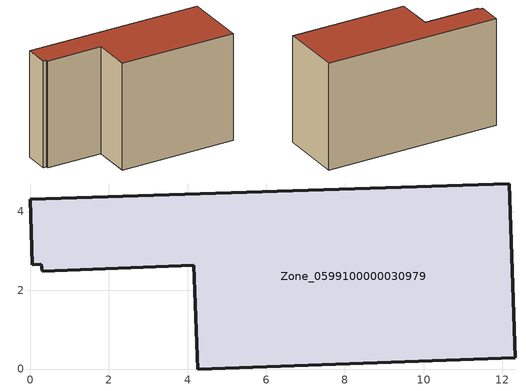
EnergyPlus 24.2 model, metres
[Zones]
Zone_0599100000030979
 floor ground (C_G): 4.16,2.63 0.32,2.49 0.29,2.66 0.06,2.64 0,4.31 12.18,4.7 12.33,0.29 4.26,0 z0
 wall outside (C_F): 4.26,0 12.33,0.29 12.18,4.7 0,4.31 0.06,2.64 0.29,2.66 0.32,2.49 4.16,2.63 4.26,0 z0:7.48
 roof outside (C_R): 0.32,2.49 4.16,2.63 4.26,0 12.33,0.29 12.18,4.7 0,4.31 0.06,2.64 0.29,2.66 z7.48
[BUILDING]
Pand.0599100000030979: North Axis=0; Terrain=City; Loads Convergence Tolerance Value=0.04; Temperature Convergence Tolerance Value=0.4; Solar Distribution=FullExterior; Maximum Number of Warmup Days=25; Minimum Number of Warmup Days=1
[Site:Location]
Rotterdam.The.Hague.AP_ZH_NLD Design_Conditions: Latitude=51.96; Longitude=4.45; Time Zone=1; Elevation=-4.5
[SITE:GROUNDTEMPERATURE:BUILDINGSURFACE]
18, 18, 18, 18, 18, 18, 18, 18, 18, 18, 18, 18
[MATERIAL] Thermal Absorptance=0.9; Solar Absorptance=0.7; Visible Absorptance=0.7
Name | Roughness | Thickness | Conductivity | Density | Specific Heat
G.TI.1946 | MediumSmooth | 0.15 | 1 | 540 | 1210
F.TI.1946 | Rough | 0.3 | 0.857143 | 1920 | 840
R.TI.1946 | MediumRough | 0.2 | 0.1 | 1500 | 1000
[CONSTRUCTION]
C_G: G.TI.1946
C_F: F.TI.1946
C_R: R.TI.1946
[ZONE]
Zone_0599100000030979: Type=1; Multiplier=1; Ceiling Height=Autocalculate; Volume=Autocalculate; Floor Area=autocalculate; Part of Total Floor Area=Yes
[ZONEINFILTRATION:DESIGNFLOWRATE]
Infil_Zone_0599100000030979: Zone or ZoneList or Space or SpaceList=Zone_0599100000030979; Schedule=AlwaysOn; Design Flow Rate Calculation Method=Flow/Area; Flow Rate per Floor Area=0.003; Constant Term Coefficient=1; Temperature Term Coefficient=0; Velocity Term Coefficient=0; Velocity Squared Term Coefficient=0
[HVACTEMPLATE:ZONE:IDEALLOADSAIRSYSTEM]
Zone_0599100000030979: Maximum Heating Supply Air Temperature=50; Minimum Cooling Supply Air Temperature=13; Maximum Heating Supply Air Humidity Ratio=0.0156; Minimum Cooling Supply Air Humidity Ratio=0.0077; Heating Limit=NoLimit; Cooling Limit=NoLimit; Dehumidification Control Type=ConstantSensibleHeatRatio; Cooling Sensible Heat Ratio=0.7; Dehumidification Setpoint=60; Humidification Control Type=None; Humidification Setpoint=30; Outdoor Air Method=None; Outdoor Air Flow Rate per Person=0.00944; Outdoor Air Flow Rate per Zone Floor Area=0; Outdoor Air Flow Rate per Zone=0; Demand Controlled Ventilation Type=None; Outdoor Air Economizer Type=NoEconomizer; Heat Recovery Type=None; Sensible Heat Recovery Effectiveness=0.7; Latent Heat Recovery Effectiveness=0.65
[ZONECONTROL:THERMOSTAT]
ThermostatControl_Zone_0599100000030979: Zone or ZoneList=Zone_0599100000030979; Control Type Schedule=DualSetpointControlType; Control 1=Thermostat_Zone_0599100000030979; Temperature Difference Between Cutout And Setpoint=0
[THERMOSTATSETPOINT:DUALSETPOINT]
Thermostat_Zone_0599100000030979: Heating Setpoint Temperature Schedule=HeatingSetpoint_Zone_0599100000030979; Cooling Setpoint Temperature Schedule=CoolingSetpoint_Zone_0599100000030979
[SCHEDULE:COMPACT]
HeatingSetpoint_Zone_0599100000030979: Through: 12/31, For: AllDays, Until: 24:00, 21
CoolingSetpoint_Zone_0599100000030979: Through: 12/31, For: AllDays, Until: 24:00, 24
DualSetpointControlType: Through: 12/31, For: AllDays, Until: 24:00, 4
AlwaysOn: Through: 12/31, For: AllDays, Until: 24:00, 1
